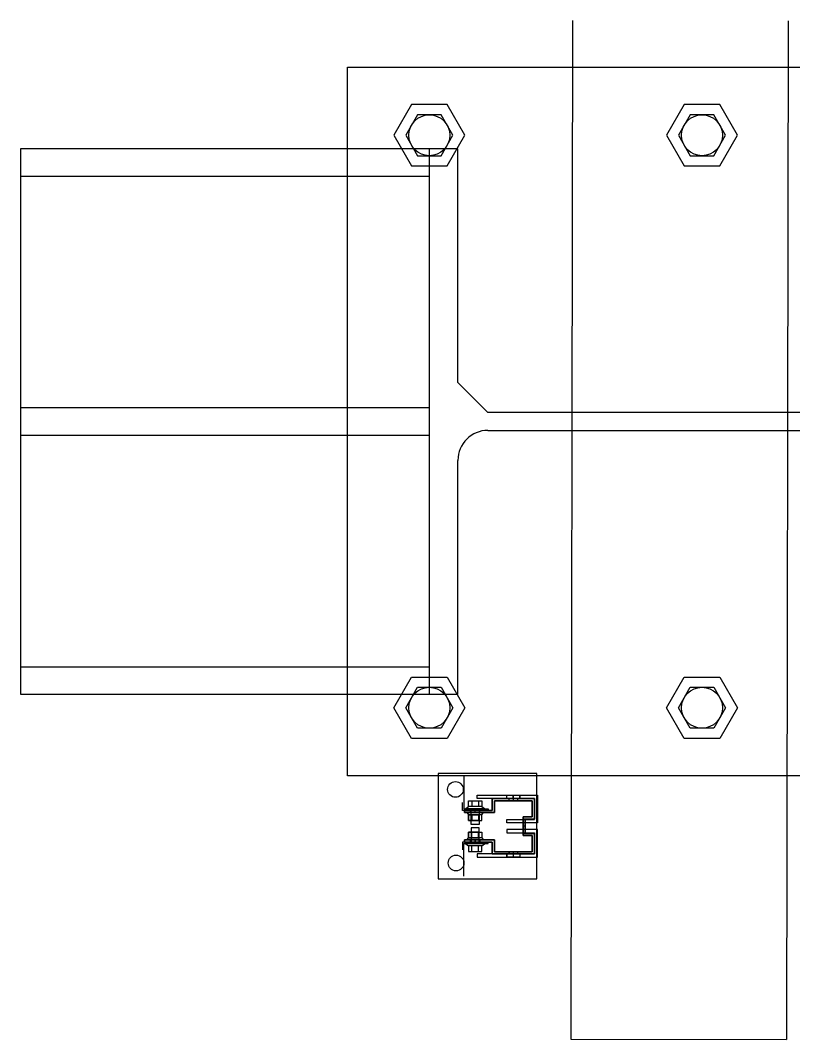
# Model space of a CAD drawing. Header units: millimetres. Extents: x 15382 to 37298, y 7351 to 31127.
# Drawn here: x 22550 to 23138, y 25702 to 26477 of the extents above; entities that cross this region are included whole.
import ezdxf

# ---------------------------------------------------------------- set-up
doc = ezdxf.new("R2010")
doc.units = ezdxf.units.MM
for name, color, linetype in [('112', 1, 'Continuous'), ('113', 3, 'Continuous'), ('115', 30, 'Continuous'), ('116', 12, 'Continuous'), ('M40', 3, 'Continuous'), ('M6', 7, 'Continuous'), ('標的物', 1, 'Continuous')]:
    doc.layers.add(name, color=color, linetype=linetype)

msp = doc.modelspace()

# ---------------------------------------------------------------- linework, layer by layer
at = {"layer": '112'}
for p, q in [((22798.986, 26441.019), (23337.895, 26441.019)), ((22798.986, 25902.11), (22798.986, 26441.019)), ((22847.705, 26412.519), (22834.242, 26389.201)), ((22874.63, 26412.519), (22847.705, 26412.519)), ((22888.093, 26389.201), (22874.63, 26412.519)), ((23054.978, 26412.519), (23041.515, 26389.201)), ((23081.903, 26412.519), (23054.978, 26412.519)), ((23095.366, 26389.201), (23081.903, 26412.519)), ((22852.192, 26404.747), (22843.217, 26389.201)), ((22870.143, 26404.747), (22852.192, 26404.747)), ((22879.118, 26389.201), (22870.143, 26404.747)), ((23059.465, 26404.747), (23050.49, 26389.201)), ((23077.415, 26404.747), (23059.465, 26404.747)), ((23086.391, 26389.201), (23077.415, 26404.747)), ((22834.242, 26389.201), (22847.705, 26365.883)), ((22843.217, 26389.201), (22852.192, 26373.656)), ((22870.143, 26373.656), (22879.118, 26389.201)), ((22874.63, 26365.883), (22888.093, 26389.201)), ((23041.515, 26389.201), (23054.978, 26365.883)), ((23050.49, 26389.201), (23059.465, 26373.656)), ((23077.415, 26373.656), (23086.391, 26389.201)), ((23081.903, 26365.883), (23095.366, 26389.201)), ((22882.931, 26378.837), (22550.258, 26378.837)), ((22550.258, 26378.837), (22550.258, 25964.292)), ((22852.192, 26373.656), (22870.143, 26373.656)), ((22861.168, 25964.292), (22861.168, 26378.837)), ((22882.931, 26201.101), (22882.931, 26378.837)), ((23059.465, 26373.656), (23077.415, 26373.656)), ((22847.705, 26365.883), (22874.63, 26365.883)), ((23054.978, 26365.883), (23081.903, 26365.883)), ((22550.258, 26358.11), (22861.168, 26358.11)), ((22905.731, 26178.301), (22882.931, 26201.101)), ((22861.168, 26181.928), (22550.258, 26181.928)), ((23231.149, 26178.301), (22905.731, 26178.301)), ((22905.731, 26164.828), (23231.149, 26164.828)), ((22550.258, 26161.201), (22861.168, 26161.201)), ((22882.931, 25964.292), (22882.931, 26142.028)), ((23041.515, 25953.928), (23054.978, 25977.247)), ((23054.978, 25977.247), (23081.903, 25977.247)), ((23081.903, 25977.247), (23095.366, 25953.928)), ((22550.258, 25964.292), (22882.931, 25964.292)), ((23050.49, 25953.928), (23059.465, 25969.474)), ((23059.465, 25969.474), (23077.415, 25969.474)), ((23077.415, 25969.474), (23086.391, 25953.928)), ((23054.978, 25930.61), (23041.515, 25953.928)), ((23059.465, 25938.383), (23050.49, 25953.928)), ((23086.391, 25953.928), (23077.415, 25938.383)), ((23095.366, 25953.928), (23081.903, 25930.61)), ((23077.415, 25938.383), (23059.465, 25938.383)), ((23081.903, 25930.61), (23054.978, 25930.61)), ((23337.895, 25902.11), (22798.986, 25902.11))]:
    msp.add_line(p, q, dxfattribs=at)
at = {"layer": '112', "color": 8}
for p, q in [((22550.258, 25985.019), (22861.168, 25985.019)), ((22834.242, 25953.928), (22847.705, 25977.247)), ((22847.705, 25977.247), (22874.63, 25977.247)), ((22874.63, 25977.247), (22888.093, 25953.928)), ((22843.217, 25953.928), (22852.192, 25969.474)), ((22852.192, 25969.474), (22870.143, 25969.474)), ((22870.143, 25969.474), (22879.118, 25953.928)), ((22847.705, 25930.61), (22834.242, 25953.928)), ((22852.192, 25938.383), (22843.217, 25953.928)), ((22879.118, 25953.928), (22870.143, 25938.383)), ((22888.093, 25953.928), (22874.63, 25930.61)), ((22870.143, 25938.383), (22852.192, 25938.383)), ((22874.63, 25930.61), (22847.705, 25930.61))]:
    msp.add_line(p, q, dxfattribs=at)
at = {"layer": '112'}
msp.add_arc((22905.731, 26142.028), 22.8, 90, 180, dxfattribs=at)
at = {"layer": '113', "color": 8}
for p, q in [((22867.986, 25903.807), (22867.986, 25823.807)), ((22942.986, 25903.807), (22867.986, 25903.807)), ((22942.986, 25823.807), (22942.986, 25903.807)), ((22867.986, 25823.807), (22942.986, 25823.807))]:
    msp.add_line(p, q, dxfattribs=at)
at = {"layer": '113', "color": 8, "lineweight": -3}
for centre in [(22880.986, 25891.807), (22881.486, 25835.807)]:
    msp.add_circle(centre, 6, dxfattribs=at)
at = {"layer": '115', "color": 8}
for p, q in [((22887.486, 25901.807), (22887.486, 25877.007)), ((22886.286, 25875.807), (22886.286, 25881.807)), ((22886.286, 25875.807), (22886.286, 25881.807)), ((22887.486, 25883.007), (22887.486, 25877.007)), ((22905.986, 25875.807), (22886.286, 25875.807)), ((22905.986, 25875.807), (22886.286, 25875.807)), ((22887.486, 25877.007), (22905.986, 25877.007)), ((22887.486, 25877.007), (22905.986, 25877.007)), ((22905.986, 25877.007), (22905.986, 25875.807)), ((22905.986, 25877.007), (22905.986, 25875.807)), ((22905.986, 25851.807), (22886.286, 25851.807)), ((22886.286, 25851.807), (22886.286, 25845.807)), ((22905.986, 25851.807), (22886.286, 25851.807)), ((22886.286, 25851.807), (22886.286, 25845.807)), ((22887.486, 25850.607), (22905.986, 25850.607)), ((22887.486, 25844.607), (22887.486, 25850.607)), ((22887.486, 25850.607), (22905.986, 25850.607)), ((22887.486, 25825.807), (22887.486, 25850.607)), ((22905.986, 25850.607), (22905.986, 25851.807)), ((22905.986, 25850.607), (22905.986, 25851.807))]:
    msp.add_line(p, q, dxfattribs=at)
at = {"layer": '115', "color": 8, "lineweight": -3}
for p, q in [((22899.486, 25877.007), (22892.486, 25877.007)), ((22892.486, 25877.007), (22892.486, 25875.807)), ((22895.986, 25877.007), (22892.486, 25877.007)), ((22892.486, 25877.007), (22892.486, 25875.807)), ((22892.486, 25875.807), (22899.486, 25875.807)), ((22892.486, 25875.807), (22895.986, 25875.807)), ((22895.986, 25875.807), (22895.986, 25877.007)), ((22899.486, 25875.807), (22899.486, 25877.007)), ((22892.486, 25850.607), (22892.486, 25851.807)), ((22892.486, 25851.807), (22899.486, 25851.807)), ((22892.486, 25850.607), (22892.486, 25851.807)), ((22892.486, 25851.807), (22895.986, 25851.807)), ((22899.486, 25850.607), (22892.486, 25850.607)), ((22895.986, 25850.607), (22892.486, 25850.607)), ((22895.986, 25851.807), (22895.986, 25850.607)), ((22899.486, 25851.807), (22899.486, 25850.607))]:
    msp.add_line(p, q, dxfattribs=at)
at = {"layer": '116', "color": 8}
for p, q in [((22897.486, 25884.807), (22897.486, 25887.307)), ((22897.486, 25887.307), (22943.486, 25887.307)), ((22920.008, 25884.807), (22920.008, 25887.307)), ((22924.986, 25884.807), (22924.986, 25887.307)), ((22929.964, 25884.807), (22929.964, 25887.307)), ((22943.486, 25887.307), (22943.486, 25867.807)), ((22940.986, 25884.807), (22897.486, 25884.807)), ((22940.986, 25868.807), (22940.986, 25884.807)), ((22919.986, 25866.307), (22919.986, 25868.807)), ((22919.986, 25868.807), (22940.986, 25868.807)), ((22943.486, 25866.307), (22919.986, 25866.307)), ((22943.486, 25868.807), (22943.486, 25866.307)), ((22943.486, 25861.307), (22919.986, 25861.307)), ((22919.986, 25861.307), (22919.986, 25858.807)), ((22919.986, 25858.807), (22940.986, 25858.807)), ((22940.986, 25858.807), (22940.986, 25842.807)), ((22943.486, 25858.807), (22943.486, 25861.307)), ((22943.486, 25840.307), (22943.486, 25859.807)), ((22940.986, 25842.807), (22897.486, 25842.807)), ((22897.486, 25842.807), (22897.486, 25840.307)), ((22897.486, 25840.307), (22943.486, 25840.307)), ((22920.008, 25842.807), (22920.008, 25840.307)), ((22924.986, 25842.807), (22924.986, 25840.307)), ((22929.964, 25842.807), (22929.964, 25840.307))]:
    msp.add_line(p, q, dxfattribs=at)
at = {"layer": '116', "color": 8, "lineweight": -3}
for p, q in [((22920.008, 25884.807), (22920.008, 25887.307)), ((22920.008, 25887.307), (22924.986, 25887.307)), ((22920.008, 25884.807), (22920.008, 25887.307)), ((22920.008, 25887.307), (22929.964, 25887.307)), ((22924.986, 25887.307), (22924.986, 25884.807)), ((22929.964, 25887.307), (22929.964, 25884.807)), ((22924.986, 25884.807), (22920.008, 25884.807)), ((22929.964, 25884.807), (22920.008, 25884.807)), ((22920.008, 25840.307), (22920.008, 25842.807)), ((22920.008, 25842.807), (22929.964, 25842.807)), ((22920.008, 25840.307), (22920.008, 25842.807)), ((22920.008, 25842.807), (22924.986, 25842.807)), ((22929.964, 25840.307), (22920.008, 25840.307)), ((22924.986, 25840.307), (22920.008, 25840.307)), ((22924.986, 25842.807), (22924.986, 25840.307)), ((22929.964, 25842.807), (22929.964, 25840.307))]:
    msp.add_line(p, q, dxfattribs=at)
at = {"layer": 'M40', "color": 8}
for p, q in [((22940.986, 25884.807), (22908.986, 25884.807)), ((22908.986, 25884.807), (22908.986, 25875.807)), ((22908.986, 25875.807), (22908.986, 25884.807)), ((22908.986, 25884.807), (22940.986, 25884.807)), ((22910.586, 25874.207), (22910.586, 25883.207)), ((22910.586, 25883.207), (22939.386, 25883.207)), ((22939.386, 25883.207), (22910.586, 25883.207)), ((22910.586, 25883.207), (22910.586, 25874.207)), ((22939.386, 25883.207), (22939.386, 25870.907)), ((22939.386, 25870.907), (22939.386, 25883.207)), ((22940.986, 25869.307), (22940.986, 25884.807)), ((22940.986, 25884.807), (22940.986, 25869.307)), ((22908.986, 25875.807), (22887.986, 25875.807)), ((22887.986, 25875.807), (22887.986, 25874.207)), ((22887.986, 25874.207), (22887.986, 25875.807)), ((22887.986, 25875.807), (22908.986, 25875.807)), ((22887.986, 25874.207), (22910.586, 25874.207)), ((22910.586, 25874.207), (22887.986, 25874.207)), ((22892.486, 25874.207), (22892.486, 25875.807)), ((22895.986, 25874.207), (22895.986, 25875.807)), ((22899.486, 25874.207), (22899.486, 25875.807)), ((22910.586, 25874.207), (22908.986, 25874.207)), ((22910.586, 25875.807), (22910.586, 25874.207)), ((22939.386, 25870.907), (22932.386, 25870.907)), ((22932.386, 25870.907), (22932.386, 25856.707)), ((22932.386, 25856.707), (22932.386, 25870.907)), ((22932.386, 25870.907), (22939.386, 25870.907)), ((22933.986, 25869.307), (22932.386, 25869.307)), ((22933.986, 25858.307), (22933.986, 25869.307)), ((22933.986, 25869.307), (22940.986, 25869.307)), ((22940.986, 25869.307), (22933.986, 25869.307)), ((22933.986, 25869.307), (22933.986, 25858.307)), ((22932.386, 25856.707), (22939.386, 25856.707)), ((22939.386, 25856.707), (22932.386, 25856.707)), ((22940.986, 25858.307), (22933.986, 25858.307)), ((22933.986, 25858.307), (22940.986, 25858.307)), ((22939.386, 25856.707), (22939.386, 25844.407)), ((22939.386, 25844.407), (22939.386, 25856.707)), ((22940.986, 25842.807), (22940.986, 25858.307)), ((22940.986, 25858.307), (22940.986, 25842.807)), ((22910.586, 25853.407), (22887.986, 25853.407)), ((22887.986, 25853.407), (22887.986, 25851.807)), ((22887.986, 25851.807), (22887.986, 25853.407)), ((22887.986, 25853.407), (22910.586, 25853.407)), ((22887.986, 25851.807), (22908.986, 25851.807)), ((22908.986, 25851.807), (22887.986, 25851.807)), ((22892.486, 25851.807), (22892.486, 25853.407)), ((22895.986, 25851.807), (22895.986, 25853.407)), ((22899.486, 25851.807), (22899.486, 25853.407)), ((22910.586, 25853.407), (22908.986, 25853.407)), ((22908.986, 25851.807), (22908.986, 25842.807)), ((22908.986, 25842.807), (22908.986, 25851.807)), ((22910.586, 25851.807), (22910.586, 25853.407)), ((22910.586, 25844.407), (22910.586, 25853.407)), ((22910.586, 25853.407), (22910.586, 25844.407)), ((22908.986, 25842.807), (22940.986, 25842.807)), ((22940.986, 25842.807), (22908.986, 25842.807)), ((22939.386, 25844.407), (22910.586, 25844.407)), ((22910.586, 25844.407), (22939.386, 25844.407)), ((22921.736, 25844.407), (22921.736, 25842.807)), ((22924.986, 25844.407), (22924.986, 25842.807)), ((22928.236, 25844.407), (22928.236, 25842.807))]:
    msp.add_line(p, q, dxfattribs=at)
at = {"layer": 'M40', "color": 8, "lineweight": -3}
for p, q in [((22921.736, 25883.207), (22921.736, 25884.807)), ((22921.736, 25884.807), (22928.236, 25884.807)), ((22921.736, 25883.207), (22921.736, 25884.807)), ((22921.736, 25884.807), (22924.986, 25884.807)), ((22928.236, 25883.207), (22921.736, 25883.207)), ((22924.986, 25883.207), (22921.736, 25883.207)), ((22924.986, 25884.807), (22924.986, 25883.207)), ((22928.236, 25884.807), (22928.236, 25883.207)), ((22899.486, 25875.807), (22892.486, 25875.807)), ((22892.486, 25875.807), (22892.486, 25874.207)), ((22895.986, 25875.807), (22892.486, 25875.807)), ((22892.486, 25875.807), (22892.486, 25874.207)), ((22892.486, 25874.207), (22899.486, 25874.207)), ((22892.486, 25874.207), (22895.986, 25874.207)), ((22895.986, 25874.207), (22895.986, 25875.807)), ((22899.486, 25874.207), (22899.486, 25875.807)), ((22933.986, 25869.307), (22932.386, 25869.307)), ((22932.386, 25869.307), (22932.386, 25858.307)), ((22932.386, 25863.807), (22932.386, 25869.307)), ((22932.386, 25869.307), (22933.986, 25869.307)), ((22933.986, 25863.807), (22932.386, 25863.807)), ((22933.986, 25858.307), (22933.986, 25869.307)), ((22933.986, 25869.307), (22933.986, 25863.807)), ((22932.386, 25858.307), (22933.986, 25858.307)), ((22892.486, 25851.807), (22892.486, 25853.407)), ((22892.486, 25853.407), (22899.486, 25853.407)), ((22892.486, 25851.807), (22892.486, 25853.407)), ((22892.486, 25853.407), (22895.986, 25853.407)), ((22899.486, 25851.807), (22892.486, 25851.807)), ((22895.986, 25851.807), (22892.486, 25851.807)), ((22895.986, 25853.407), (22895.986, 25851.807)), ((22899.486, 25853.407), (22899.486, 25851.807)), ((22921.736, 25842.807), (22921.736, 25844.407)), ((22921.736, 25844.407), (22928.236, 25844.407)), ((22921.736, 25842.807), (22921.736, 25844.407)), ((22921.736, 25844.407), (22924.986, 25844.407)), ((22928.236, 25842.807), (22921.736, 25842.807)), ((22924.986, 25842.807), (22921.736, 25842.807)), ((22924.986, 25844.407), (22924.986, 25842.807)), ((22928.236, 25844.407), (22928.236, 25842.807))]:
    msp.add_line(p, q, dxfattribs=at)
at = {"layer": 'M6', "color": 8}
for p, q in [((22888.986, 25877.207), (22890.986, 25878.707)), ((22890.986, 25878.707), (22890.986, 25883.007)), ((22890.986, 25883.007), (22900.986, 25883.007)), ((22890.986, 25878.707), (22890.986, 25883.007)), ((22890.986, 25883.007), (22900.986, 25883.007)), ((22900.986, 25878.707), (22890.986, 25878.707)), ((22893.486, 25883.007), (22893.486, 25878.707)), ((22898.486, 25883.007), (22898.486, 25878.707)), ((22900.986, 25883.007), (22900.986, 25878.707)), ((22900.986, 25883.007), (22900.986, 25878.707)), ((22900.986, 25878.707), (22902.986, 25877.207)), ((22888.986, 25877.007), (22888.986, 25877.207)), ((22892.986, 25877.007), (22888.986, 25877.007)), ((22901.986, 25874.207), (22889.986, 25874.207)), ((22889.986, 25874.207), (22889.986, 25874.007)), ((22889.986, 25874.007), (22890.986, 25872.507)), ((22890.986, 25872.507), (22890.986, 25868.207)), ((22900.986, 25872.507), (22890.986, 25872.507)), ((22890.986, 25872.507), (22890.986, 25868.207)), ((22890.986, 25868.207), (22890.986, 25872.507)), ((22890.986, 25872.507), (22898.486, 25872.507)), ((22892.986, 25865.007), (22892.986, 25877.007)), ((22900.986, 25872.507), (22893.486, 25872.507)), ((22893.486, 25872.507), (22893.486, 25868.207)), ((22898.486, 25872.507), (22898.486, 25868.207)), ((22898.986, 25877.007), (22898.986, 25865.007)), ((22902.986, 25877.007), (22898.986, 25877.007)), ((22900.986, 25872.507), (22901.986, 25874.007)), ((22900.986, 25868.207), (22900.986, 25872.507)), ((22900.986, 25868.207), (22900.986, 25872.507)), ((22900.986, 25868.207), (22900.986, 25872.507)), ((22901.986, 25874.007), (22901.986, 25874.207)), ((22902.986, 25877.207), (22902.986, 25877.007)), ((22890.986, 25868.207), (22900.986, 25868.207)), ((22890.986, 25868.207), (22900.986, 25868.207)), ((22898.486, 25868.207), (22890.986, 25868.207)), ((22898.986, 25865.007), (22892.986, 25865.007)), ((22898.986, 25862.607), (22892.986, 25862.607)), ((22892.986, 25862.607), (22892.986, 25850.607)), ((22893.486, 25868.207), (22900.986, 25868.207)), ((22898.986, 25850.607), (22898.986, 25862.607)), ((22889.986, 25853.607), (22890.986, 25855.107)), ((22890.986, 25855.107), (22890.986, 25859.407)), ((22890.986, 25859.407), (22900.986, 25859.407)), ((22890.986, 25855.107), (22890.986, 25859.407)), ((22890.986, 25859.407), (22900.986, 25859.407)), ((22890.986, 25859.407), (22890.986, 25855.107)), ((22898.486, 25859.407), (22890.986, 25859.407)), ((22900.986, 25855.107), (22890.986, 25855.107)), ((22890.986, 25855.107), (22898.486, 25855.107)), ((22893.486, 25855.107), (22893.486, 25859.407)), ((22893.486, 25859.407), (22900.986, 25859.407)), ((22900.986, 25855.107), (22893.486, 25855.107)), ((22898.486, 25855.107), (22898.486, 25859.407)), ((22900.986, 25859.407), (22900.986, 25855.107)), ((22900.986, 25859.407), (22900.986, 25855.107)), ((22900.986, 25859.407), (22900.986, 25855.107)), ((22900.986, 25855.107), (22901.986, 25853.607)), ((22892.986, 25850.607), (22888.986, 25850.607)), ((22888.986, 25850.607), (22888.986, 25850.407)), ((22888.986, 25850.407), (22890.986, 25848.907)), ((22889.986, 25853.407), (22889.986, 25853.607)), ((22901.986, 25853.407), (22889.986, 25853.407)), ((22890.986, 25848.907), (22890.986, 25844.607)), ((22900.986, 25848.907), (22890.986, 25848.907)), ((22890.986, 25848.907), (22890.986, 25844.607)), ((22893.486, 25844.607), (22893.486, 25848.907)), ((22898.486, 25844.607), (22898.486, 25848.907)), ((22902.986, 25850.607), (22898.986, 25850.607)), ((22900.986, 25848.907), (22902.986, 25850.407)), ((22900.986, 25844.607), (22900.986, 25848.907)), ((22900.986, 25844.607), (22900.986, 25848.907)), ((22901.986, 25853.607), (22901.986, 25853.407)), ((22902.986, 25850.407), (22902.986, 25850.607)), ((22890.986, 25844.607), (22900.986, 25844.607)), ((22890.986, 25844.607), (22900.986, 25844.607))]:
    msp.add_line(p, q, dxfattribs=at)
at = {"layer": '標的物'}
for p, q in [((22969.918, 26476.562), (22968.771, 25701.794)), ((23133.918, 26476.324), (23132.771, 25701.559)), ((22968.771, 25701.794), (23132.771, 25701.559))]:
    msp.add_line(p, q, dxfattribs=at)
for centre in [(22861.168, 26389.201), (23068.44, 26389.201), (23068.44, 25953.928)]:
    msp.add_circle(centre, 15.545, dxfattribs=at)
at = {"layer": '標的物', "color": 8}
msp.add_circle((22861.168, 25953.928), 15.545, dxfattribs=at)

doc.saveas('drawing.dxf')
